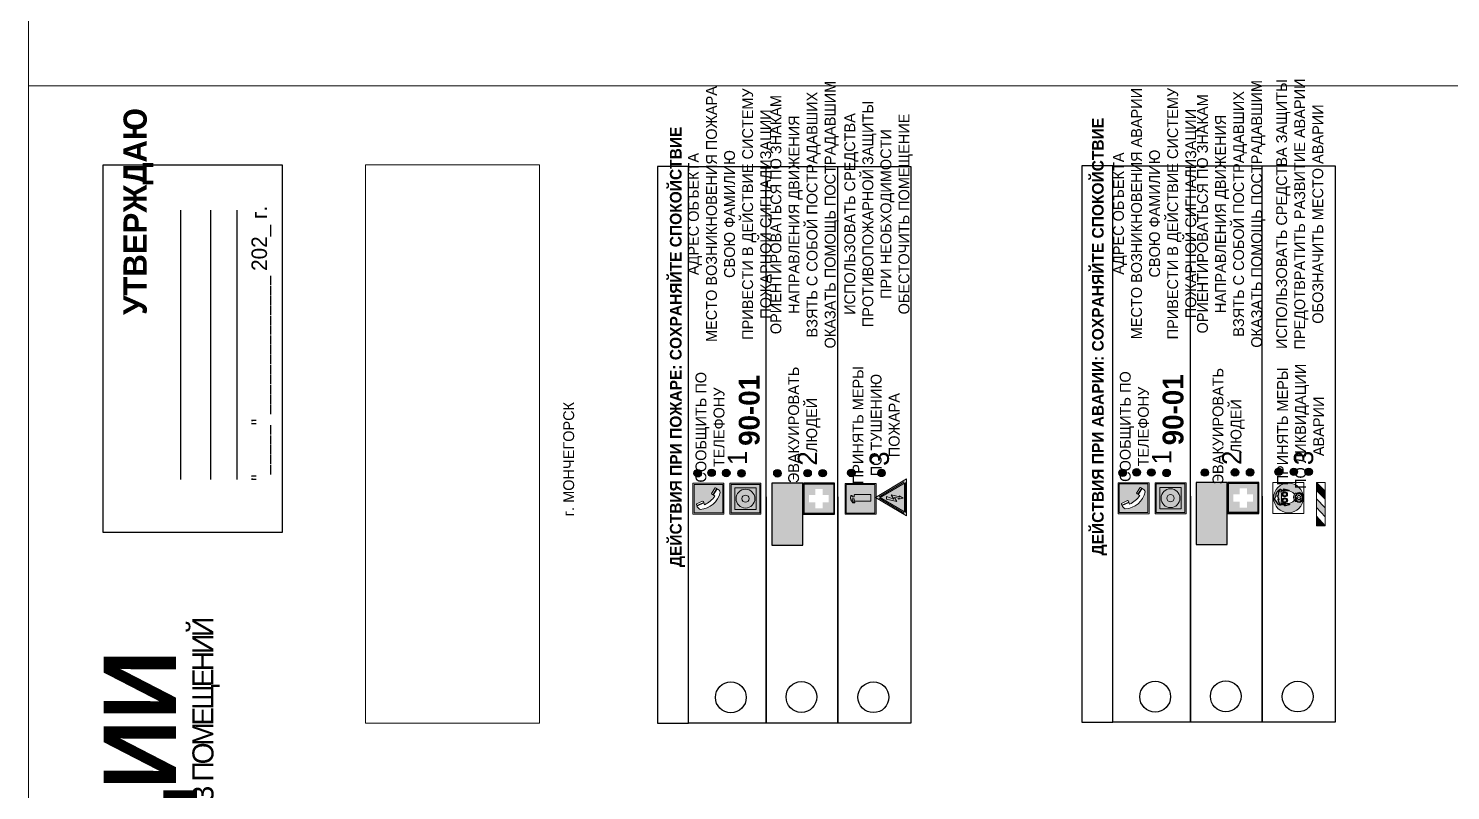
# Model space of a CAD drawing. Header units: millimetres. Extents: x 13810 to 67229, y 12374 to 21950.
# Drawn here: x 19059.6 to 19426.9, y 15154.9 to 15351.7 of the extents above; entities that cross this region are included whole.
import ezdxf

# ---------------------------------------------------------------- set-up
doc = ezdxf.new("R2010")
doc.units = ezdxf.units.MM
doc.styles.add('обычный', font='arial.ttf')
picture_1 = doc.add_image_def('image1.jpg', size_in_pixel=(337, 105))

# ---------------------------------------------------------------- blocks, each defined once
blk = doc.blocks.new('A$C3E6D3DDE')
at = {"lineweight": 5}
h = blk.add_hatch(color=40, dxfattribs=at)
h.paths.add_polyline_path([(24.1, 1.45), (16.46, -11.35), (31.74, -11.35)])
h.paths.add_polyline_path([(24.09, -0.46), (30.03, -10.41), (18.14, -10.41)], flags=16)
h.paths.add_polyline_path([(24.54, -3.08), (23.41, -6.02), (25.13, -5.01), (24.33, -8.5), (24.82, -8.27), (23.79, -9.86), (23.4, -8.04), (23.8, -8.43), (24.04, -6.29), (22.39, -7.25), (23.44, -3.08)], flags=0)
h = blk.add_hatch(color=256, dxfattribs=at)
h.paths.add_polyline_path([(24.37, 0.03, 0.567511), (23.82, 0.03), (17.59, -10.4, 0.582454), (17.86, -10.88), (30.32, -10.88, 0.582149), (30.6, -10.4)])
h.paths.add_polyline_path([(24.09, -0.46), (18.14, -10.41), (30.03, -10.41)], flags=16)
h.paths.add_polyline_path([(24.54, -3.08), (23.41, -6.02), (25.13, -5.01), (24.33, -8.5), (24.82, -8.27), (23.79, -9.86), (23.4, -8.04), (23.8, -8.43), (24.04, -6.29), (22.39, -7.25), (23.44, -3.08)], flags=0)
h = blk.add_hatch(color=40, dxfattribs=at)
h.paths.add_polyline_path([(24.09, -0.46), (18.14, -10.41), (30.03, -10.41)])
h.paths.add_polyline_path([(24.82, -8.27), (23.79, -9.86), (23.4, -8.04), (23.8, -8.43), (24.04, -6.29), (22.39, -7.25), (23.44, -3.08), (24.54, -3.08), (23.41, -6.02), (25.13, -5.01), (24.33, -8.5)], flags=16)
at = {"color": 40, "lineweight": 5}
for p, q in [((16.46, -11.35), (24.1, 1.45)), ((24.1, 1.45), (31.74, -11.35))]:
    blk.add_line(p, q, dxfattribs=at)
at = {"lineweight": 5}
for p, q in [((17.59, -10.4), (23.82, 0.03)), ((24.37, 0.03), (30.6, -10.4)), ((18.14, -10.41), (24.09, -0.46)), ((23.44, -3.08), (22.39, -7.25)), ((23.41, -6.02), (24.54, -3.08)), ((25.13, -5.01), (23.41, -6.02)), ((24.54, -3.08), (23.44, -3.08)), ((24.09, -0.46), (30.03, -10.41)), ((24.33, -8.5), (25.13, -5.01)), ((17.86, -10.88), (30.32, -10.88)), ((18.14, -10.41), (30.03, -10.41)), ((22.39, -7.25), (24.04, -6.29)), ((23.8, -8.43), (23.4, -8.04)), ((23.4, -8.04), (23.79, -9.86)), ((23.79, -9.86), (24.82, -8.27)), ((24.04, -6.29), (23.8, -8.43)), ((24.82, -8.27), (24.33, -8.5))]:
    blk.add_line(p, q, dxfattribs=at)
at = {"color": 50, "lineweight": 5}
blk.add_line((31.74, -11.35), (16.46, -11.35), dxfattribs=at)
blk = doc.blocks.new('A$C456E1F9C')
at = {"lineweight": 5}
h = blk.add_hatch(color=242, dxfattribs=at)
h.paths.add_polyline_path([(0.51, -1.47), (0.51, -13.26), (12.29, -13.26), (12.29, -1.47)])
h.paths.add_polyline_path([(5.42, -4.95, -0.254479), (4.78, -5.4), (3.52, -2.53, -0.209735), (4.23, -2.4)], flags=16)
h.paths.add_polyline_path([(8.53, -8.6), (10.87, -10.17), (10.54, -10.76), (8.03, -9.13, -0.192251)], flags=16)
h.paths.add_polyline_path([(4.61, -5.49, 0.005518), (3.87, -5.72, 0.128647), (7.49, -10.01, 0.00809), (7.83, -9.33), (10.47, -10.97, -0.16736), (8.99, -12.25, -0.327862), (1.95, -3.95, -0.166952), (3.36, -2.62)], flags=16)
at = {"color": 242, "lineweight": 5}
for p, q in [((0, -13.77), (0, -0.97)), ((12.8, -0.97), (0, -0.97)), ((4.61, -5.49), (3.36, -2.62)), ((3.52, -2.53), (4.78, -5.4)), ((4.23, -2.4), (5.42, -4.95)), ((12.8, -13.77), (12.8, -0.97)), ((7.83, -9.33), (10.47, -10.97)), ((8.03, -9.13), (10.54, -10.76)), ((10.81, -10.12), (8.53, -8.6)), ((10.54, -10.76), (10.8, -10.3)), ((10.8, -10.3), (10.81, -10.12)), ((0, -13.77), (12.8, -13.77))]:
    blk.add_line(p, q, dxfattribs=at)
blk.add_lwpolyline([(0.51, -1.47), (12.29, -1.47), (12.29, -13.26), (0.51, -13.26)], close=True, dxfattribs=at)
for centre, radius, start, end in [((4.59, -5.34), 2.99, 114.28453, 152.19739), ((11.12, -3.31), 9.19, 183.99153, 256.60086), ((4.02, -3.27), 0.891, 76.32839, 123.70924), ((14.98, -39.1), 35.17, 107.14873, 108.41345), ((13.86, -0.94), 11.08, 205.55365, 234.87622), ((4.68, -4.59), 0.824, 276.9621, 334.07228), ((-13.31, 0.8), 23.44, 332.54871, 334.40268), ((8.94, -9.5), 0.989, 114.40924, 157.93883), ((7.87, -9.46), 3, 291.92908, 329.9329)]:
    blk.add_arc(centre, radius, start, end, dxfattribs=at)
blk = doc.blocks.new('A$C54414219')
at = {"true_color": 0xffffff}
h = blk.add_hatch(color=7, dxfattribs=at)
h.paths.add_polyline_path([(2.39, -9.45), (2.39, -18.3), (11.23, -18.3), (11.23, -9.45)], flags=0)
h.paths.add_polyline_path([(10.71, -13.87, -1), (2.92, -13.87, -1)], flags=0)
h.paths.add_polyline_path([(8.3, -13.87, -1), (5.33, -13.87, -1)], flags=0)
h.paths.add_polyline_path([(0.41, -7.47), (0.41, -20.27), (13.21, -20.27), (13.21, -7.47)])
h.paths.add_polyline_path([(0.92, -19.77), (12.71, -19.77), (12.71, -7.98), (0.92, -7.98)], flags=16)
h.paths.add_polyline_path([(11.23, -9.45), (11.23, -18.3), (2.39, -18.3), (2.39, -9.45)], flags=0)
at = {"lineweight": 5}
h = blk.add_hatch(color=242, dxfattribs=at)
h.paths.add_polyline_path([(12.71, -7.98), (0.92, -7.98), (0.92, -19.77), (12.71, -19.77)])
h.paths.add_polyline_path([(11.23, -18.3), (2.39, -18.3), (2.39, -9.45), (11.23, -9.45)], flags=16)
h.paths.add_polyline_path([(10.71, -13.87, -1), (2.92, -13.87, -1)], flags=0)
h.paths.add_polyline_path([(8.3, -13.87, -1), (5.33, -13.87, -1)], flags=0)
at = {"true_color": 0xffffff}
h = blk.add_hatch(color=7, dxfattribs=at)
h.paths.add_polyline_path([(2.39, -9.45), (2.39, -18.3), (11.23, -18.3), (11.23, -9.45)])
h.paths.add_polyline_path([(10.71, -13.87, -1), (2.92, -13.87, -1)], flags=16)
h.paths.add_polyline_path([(8.3, -13.87, -1), (5.33, -13.87, -1)], flags=0)
at = {"lineweight": 5}
h = blk.add_hatch(color=242, dxfattribs=at)
h.paths.add_polyline_path([(2.92, -13.87, 1), (10.71, -13.87, 1)])
h.paths.add_polyline_path([(8.3, -13.87, -1), (5.33, -13.87, -1)], flags=16)
at = {"color": 242, "lineweight": 5}
for p, q in [((0.41, -20.27), (0.41, -7.47)), ((0.41, -7.47), (13.21, -7.47)), ((0.41, -7.47), (13.21, -7.47)), ((13.21, -20.27), (13.21, -7.47)), ((0.41, -20.27), (13.21, -20.27))]:
    blk.add_line(p, q, dxfattribs=at)
for points in [[(0.92, -7.98), (12.71, -7.98), (12.71, -19.77), (0.92, -19.77)], [(2.39, -9.45), (11.23, -9.45), (11.23, -18.3), (2.39, -18.3)]]:
    blk.add_lwpolyline(points, close=True, dxfattribs=at)
for radius in [3.89, 1.49]:
    blk.add_circle((6.81, -13.87), radius, dxfattribs=at)
blk = doc.blocks.new('A$C32E8229D')
at = {"true_color": 0xffffff}
blk.add_hatch(color=7, dxfattribs=at).paths.add_polyline_path([(0, 0), (0, -8), (16, -8), (16, 0)])
h = blk.add_hatch(color=126)
h.paths.add_polyline_path([(0.2, -0.2), (15.8, -0.2), (15.8, -7.8), (0.2, -7.8)])
h.paths.add_polyline_path([(13.49, -2.05), (12.08, -2.05), (11.37, -2.63, 0.162397), (11.29, -2.84), (11.29, -3.63), (10.35, -3.63), (10.35, -4.05), (11.68, -4.05), (11.68, -3.48), (12.26, -4.28), (11.29, -5.1), (11.29, -6.78), (11.85, -6.78), (11.85, -5.44), (12.8, -4.64), (12.8, -5.94), (14.46, -5.94), (14.46, -5.39), (13.45, -5.39), (13.45, -3.97), (12.46, -2.59), (13.15, -2.59), (13.69, -3.34), (14.18, -3)], flags=16)
h.paths.add_polyline_path([(10.74, -1.82, 1), (11.8, -1.82, 1)], flags=16)
h.paths.add_polyline_path([(9.39, -3.59), (5.99, -3.59), (6.56, -3.03), (5.91, -3.03), (5.1, -3.83), (5.91, -4.64), (6.56, -4.64), (5.99, -4.09), (9.39, -4.09)], flags=16)
h.paths.add_polyline_path([(4.29, -1.08), (1.72, -1.08), (1.72, -6.6), (4.29, -6.6)], flags=16)
at = {"color": 126}
blk.add_lwpolyline([(16, -8), (0, -8), (0, 0), (16, 0)], close=True, dxfattribs=at)
blk = doc.blocks.new('A$C18900ED3')
h = blk.add_hatch(color=126)
h.paths.add_polyline_path([(-0.18, -0.18), (-7.02, -0.18), (-7.02, -7.02), (-0.18, -7.02)])
h.paths.add_polyline_path([(-5.89, -4.46), (-5.89, -2.77), (-4.46, -2.77), (-4.46, -1.31), (-2.77, -1.31), (-2.77, -2.77), (-1.33, -2.77), (-1.33, -4.46), (-2.77, -4.46), (-2.77, -5.89), (-4.46, -5.89), (-4.46, -4.46)], flags=16)
at = {"color": 126}
for p, q in [((-7.2, 0), (-7.2, -7.2)), ((0, 0), (-7.2, 0)), ((0, -7.2), (0, 0)), ((-7.02, -7.02), (-7.02, -0.18)), ((-7.02, -0.18), (-0.18, -0.18)), ((-0.18, -0.18), (-0.18, -7.02)), ((-7.2, -7.2), (0, -7.2)), ((-0.18, -7.02), (-7.02, -7.02))]:
    blk.add_line(p, q, dxfattribs=at)
blk = doc.blocks.new('A$C3AD82952')
at = {"true_color": 0xf5f5ff}
h = blk.add_hatch(color=7, dxfattribs=at)
h.dxf.hatch_style = 1
h.paths.add_polyline_path([(8.21, 8.73, 0.414214), (7.89, 9.05), (7.22, 9.05), (7.22, 9.92), (7.59, 9.92, 1), (7.57, 10.36), (7.22, 10.36), (7.22, 10.6), (6.43, 10.6), (6.43, 10.36), (6.01, 10.36), (4.74, 9.59), (4.74, 8.69), (4.98, 8.73), (4.98, 9.26), (6.12, 9.91), (6.43, 9.91), (6.43, 9.05), (5.76, 9.05, 0.414214), (5.44, 8.73), (5.44, 2.2), (8.21, 2.2)], flags=0)
h.paths.add_polyline_path([(12.8, 12.8), (0, 12.8), (0, 0), (12.8, 0)])
h.paths.add_polyline_path([(0.51, 12.29), (12.29, 12.29), (12.29, 0.51), (0.51, 0.51)], flags=16)
h.paths.add_polyline_path([(4.74, 9.59), (6.01, 10.36), (6.43, 10.36), (6.43, 10.6), (7.22, 10.6), (7.22, 10.36), (7.59, 10.36, -0.94586), (7.59, 9.92), (7.22, 9.92), (7.22, 9.05), (7.89, 9.05, -0.414214), (8.21, 8.73), (8.21, 2.2), (5.44, 2.2), (5.44, 8.73, -0.414214), (5.76, 9.05), (6.43, 9.05), (6.43, 9.91), (6.12, 9.91), (4.98, 9.26), (4.98, 8.73), (4.74, 8.69)], flags=0)
h = blk.add_hatch(color=242)
h.dxf.hatch_style = 1
h.paths.add_polyline_path([(12.29, 12.29), (0.51, 12.29), (0.51, 0.51), (12.29, 0.51)])
h.paths.add_polyline_path([(4.74, 8.69), (4.74, 9.59), (6.01, 10.36), (6.43, 10.36), (6.43, 10.6), (7.22, 10.6), (7.22, 10.36), (7.59, 10.36, -0.94586), (7.59, 9.92), (7.22, 9.92), (7.22, 9.05), (7.89, 9.05, -0.414214), (8.21, 8.73), (8.21, 2.2), (5.44, 2.2), (5.44, 8.73, -0.414214), (5.76, 9.05), (6.43, 9.05), (6.43, 9.91), (6.12, 9.91), (4.98, 9.26), (4.98, 8.73)], flags=16)
h = blk.add_hatch(color=7, dxfattribs=at)
h.dxf.hatch_style = 1
h.paths.add_polyline_path([(8.21, 8.73, 0.414214), (7.89, 9.05), (7.22, 9.05), (7.22, 9.92), (7.59, 9.92, 1), (7.57, 10.36), (7.22, 10.36), (7.22, 10.6), (6.43, 10.6), (6.43, 10.36), (6.01, 10.36), (4.74, 9.59), (4.74, 8.69), (4.98, 8.73), (4.98, 9.26), (6.12, 9.91), (6.43, 9.91), (6.43, 9.05), (5.76, 9.05, 0.414214), (5.44, 8.73), (5.44, 2.2), (8.21, 2.2)])
at = {"color": 242, "lineweight": 5}
for p, q in [((0, 0), (0, 12.8)), ((0, 12.8), (12.8, 12.8)), ((12.8, 0), (12.8, 12.8)), ((6.01, 10.36), (4.74, 9.59)), ((4.74, 9.59), (4.74, 8.69)), ((4.74, 8.69), (4.98, 8.73)), ((4.98, 9.26), (6.12, 9.91)), ((4.98, 8.73), (4.98, 9.26)), ((5.44, 2.2), (5.44, 8.73)), ((5.76, 9.05), (6.43, 9.05)), ((6.01, 10.36), (6.43, 10.36)), ((6.12, 9.91), (6.43, 9.91)), ((7.22, 10.6), (6.43, 10.6)), ((6.43, 10.6), (6.43, 10.36)), ((6.43, 9.91), (6.43, 9.05)), ((7.22, 10.36), (7.22, 10.6)), ((7.59, 10.36), (7.22, 10.36)), ((7.22, 9.05), (7.22, 9.92)), ((7.59, 9.92), (7.22, 9.92)), ((7.89, 9.05), (7.22, 9.05)), ((8.21, 2.2), (8.21, 8.73)), ((0, 0), (12.8, 0)), ((5.44, 2.2), (8.21, 2.2))]:
    blk.add_line(p, q, dxfattribs=at)
blk.add_lwpolyline([(0.51, 12.29), (12.29, 12.29), (12.29, 0.51), (0.51, 0.51)], close=True, dxfattribs=at)
for centre, radius, start, end in [((5.76, 8.73), 0.32, 90, 180), ((7.58, 10.14), 0.223, 273.18746, 86.81254), ((7.89, 8.73), 0.32, 0, 90)]:
    blk.add_arc(centre, radius, start, end, dxfattribs=at)
blk = doc.blocks.new('A$C38D26F80')
h = blk.add_hatch(color=5)
h.dxf.hatch_style = 1
h.paths.add_polyline_path([(-8.77, -4.48, 1), (-0.19, -4.48, 1)])
h.paths.add_polyline_path([(-6.75, -3.58), (-6.75, -3.31), (-6.62, -3.22), (-6.5, -3.22), (-6.42, -3.3), (-6.39, -3.28), (-6.59, -2.23), (-6.59, -2.01), (-6.38, -1.58), (-4.76, -0.4), (-4.13, -0.79, -0.362848), (-2.1, -2.1, -0.201049), (-2.17, -2.48, 0.085434), (-2.26, -3.13), (-1.9, -3.16), (-2.25, -4.7), (-2.4, -4.59), (-2.43, -4.34), (-2.36, -4.34), (-2.14, -3.34), (-2.47, -3.42), (-2.58, -1.95), (-2.77, -1.58), (-3.58, -1.52), (-3.92, -1.26), (-5.05, -1.73), (-4.87, -1.39), (-5.41, -1.6), (-5.41, -1.46), (-6.13, -1.87), (-6.18, -3.5), (-6.56, -3.47), (-6.37, -4.59), (-6.16, -4.43), (-6.16, -4.66), (-6.36, -4.79), (-6.37, -4.8), (-6.51, -4.76)], flags=16)
h.paths.add_polyline_path([(-6.51, -4.76), (-6.36, -4.79), (-6.37, -4.8)], flags=0)
h.paths.add_polyline_path([(-5.92, -2.34, 0.089508), (-2.67, -2.35), (-2.48, -3.88, -0.268602), (-3.4, -6.18, 0.262449), (-5.2, -6.18, -0.268602), (-6.11, -3.88)], flags=16)
edge = h.paths.add_edge_path(flags=16)
edge.add_ellipse((-5.19, -3.41), major_axis=(0, 0.842), ratio=0.848992, start_angle=0, end_angle=360)
edge = h.paths.add_edge_path(flags=0)
edge.add_ellipse((-5.19, -3.39), major_axis=(0, 0.665), ratio=0.853798, start_angle=0, end_angle=360)
edge = h.paths.add_edge_path(flags=0)
edge.add_ellipse((-5.19, -3.4), major_axis=(0, 0.528), ratio=0.864094, start_angle=0, end_angle=360)
edge = h.paths.add_edge_path(flags=16)
edge.add_ellipse((-3.47, -3.4), major_axis=(0, 0.842), ratio=0.848992, start_angle=0, end_angle=360)
h.paths.add_polyline_path([(-3.13, -6.45), (-3.13, -6.84, 0.383174), (-5.57, -6.85), (-5.57, -6.49, -0.369952)], flags=16)
edge = h.paths.add_edge_path(flags=0)
edge.add_ellipse((-3.47, -3.39), major_axis=(0, 0.665), ratio=0.853798, start_angle=0, end_angle=360)
edge = h.paths.add_edge_path(flags=0)
edge.add_ellipse((-3.47, -3.4), major_axis=(0, 0.528), ratio=0.864094, start_angle=0, end_angle=360)
edge = h.paths.add_edge_path(flags=16)
edge.add_ellipse((-4.34, -7.57), major_axis=(-1.48, 0), ratio=0.744955, start_angle=0, end_angle=360)
h.paths.add_polyline_path([(-5.01, -6.85, -1), (-5.15, -6.85, -1)], flags=0)
h.paths.add_polyline_path([(-5.33, -7.14, -1), (-5.47, -7.14, -1)], flags=0)
h.paths.add_polyline_path([(-4.61, -6.71, -1), (-4.74, -6.71, -1)], flags=16)
h.paths.add_polyline_path([(-5.43, -7.51, -1), (-5.57, -7.51, -1)], flags=0)
h.paths.add_polyline_path([(-4.26, -6.67, -1), (-4.4, -6.67, -1)], flags=16)
h.paths.add_polyline_path([(-4.74, -7.14, -1), (-4.88, -7.14, -1)], flags=0)
h.paths.add_polyline_path([(-4.93, -7.43, -1), (-5.07, -7.43, -1)], flags=0)
h.paths.add_polyline_path([(-4.41, -7.07, -1), (-4.54, -7.07, -1)], flags=0)
h.paths.add_polyline_path([(-5.33, -7.87, -1), (-5.46, -7.87, -1)], flags=0)
h.paths.add_polyline_path([(-3.8, -6.71, -1), (-3.94, -6.71, -1)], flags=16)
h.paths.add_polyline_path([(-4.85, -7.78, -1), (-4.98, -7.78, -1)], flags=0)
h.paths.add_polyline_path([(-3.96, -7.14, -1), (-4.1, -7.14, -1)], flags=0)
h.paths.add_polyline_path([(-4.33, -7.53, -1), (-4.47, -7.53, -1)], flags=0)
h.paths.add_polyline_path([(-5.09, -8.12, -1), (-5.23, -8.12, -1)], flags=0)
h.paths.add_polyline_path([(-3.5, -6.94, -1), (-3.64, -6.94, -1)], flags=0)
h.paths.add_polyline_path([(-4.54, -7.97, -1), (-4.68, -7.97, -1)], flags=0)
h.paths.add_polyline_path([(-3.66, -7.39, -1), (-3.8, -7.39, -1)], flags=0)
h.paths.add_polyline_path([(-4.73, -8.35, -1), (-4.86, -8.35, -1)], flags=0)
h.paths.add_polyline_path([(-4.09, -7.96, -1), (-4.23, -7.96, -1)], flags=0)
h.paths.add_polyline_path([(-3.77, -7.74, -1), (-3.91, -7.74, -1)], flags=0)
h.paths.add_polyline_path([(-3.22, -7.27, -1), (-3.35, -7.27, -1)], flags=0)
h.paths.add_polyline_path([(-4.34, -8.4, -1), (-4.47, -8.4, -1)], flags=0)
h.paths.add_polyline_path([(-3.16, -7.61, -1), (-3.3, -7.61, -1)], flags=0)
h.paths.add_polyline_path([(-3.9, -8.35, -1), (-4.04, -8.35, -1)], flags=0)
h.paths.add_polyline_path([(-3.32, -7.91, -1), (-3.46, -7.91, -1)], flags=0)
h.paths.add_polyline_path([(-3.55, -8.23, -1), (-3.69, -8.23, -1)], flags=0)
at = {"color": 5, "lineweight": 5}
for p, q in [((-4.48, 0), (-8.96, 0)), ((-8.96, 0), (-8.96, -4.48)), ((-4.48, 0), (0, 0)), ((0, 0), (0, -4.48)), ((-6.75, -3.31), (-6.62, -3.22)), ((-6.75, -3.58), (-6.75, -3.31)), ((-6.51, -4.76), (-6.75, -3.58)), ((-6.62, -3.22), (-6.5, -3.22)), ((-6.59, -2.01), (-6.38, -1.58)), ((-6.59, -2.23), (-6.59, -2.01)), ((-6.39, -3.28), (-6.59, -2.23)), ((-6.18, -3.5), (-6.56, -3.47)), ((-6.56, -3.47), (-6.37, -4.59)), ((-6.5, -3.22), (-6.42, -3.3)), ((-6.42, -3.3), (-6.39, -3.28)), ((-6.38, -1.58), (-4.76, -0.4)), ((-6.13, -1.87), (-6.18, -3.5)), ((-5.41, -1.46), (-6.13, -1.87)), ((-5.92, -2.34), (-6.11, -3.88)), ((-4.87, -1.39), (-5.41, -1.6)), ((-5.41, -1.6), (-5.41, -1.46)), ((-3.92, -1.26), (-5.05, -1.73)), ((-5.05, -1.73), (-4.87, -1.39)), ((-4.76, -0.4), (-4.13, -0.79)), ((-3.58, -1.52), (-3.92, -1.26)), ((-2.77, -1.58), (-3.58, -1.52)), ((-2.58, -1.95), (-2.77, -1.58)), ((-2.67, -2.34), (-2.48, -3.88)), ((-2.47, -3.42), (-2.58, -1.95)), ((-2.14, -3.34), (-2.47, -3.42)), ((-2.36, -4.34), (-2.14, -3.34)), ((-1.9, -3.16), (-2.26, -3.13)), ((-2.25, -4.7), (-1.9, -3.16)), ((-8.96, -8.96), (-8.96, -4.48)), ((-6.37, -4.8), (-6.51, -4.76)), ((-6.37, -4.59), (-6.16, -4.43)), ((-6.16, -4.66), (-6.37, -4.8)), ((-6.16, -4.43), (-6.16, -4.66)), ((-5.57, -6.49), (-5.57, -6.85)), ((-3.13, -6.45), (-3.13, -6.84)), ((-2.43, -4.34), (-2.4, -4.59)), ((-2.43, -4.34), (-2.36, -4.34)), ((-2.4, -4.59), (-2.25, -4.7)), ((0, -8.96), (0, -4.48)), ((-4.48, -8.96), (-8.96, -8.96)), ((-4.48, -8.96), (0, -8.96))]:
    blk.add_line(p, q, dxfattribs=at)
at = {"color": 5}
for p, q in [((-6.75, -3.31), (-6.62, -3.22)), ((-6.75, -3.58), (-6.75, -3.31)), ((-6.51, -4.76), (-6.75, -3.58)), ((-6.62, -3.22), (-6.5, -3.22)), ((-6.59, -2.01), (-6.38, -1.58)), ((-6.59, -2.23), (-6.59, -2.01)), ((-6.39, -3.28), (-6.59, -2.23)), ((-6.18, -3.5), (-6.56, -3.47)), ((-6.56, -3.47), (-6.37, -4.59)), ((-6.5, -3.22), (-6.42, -3.3)), ((-6.42, -3.3), (-6.39, -3.28)), ((-6.38, -1.58), (-4.76, -0.4)), ((-6.13, -1.87), (-6.18, -3.5)), ((-5.41, -1.46), (-6.13, -1.87)), ((-4.87, -1.39), (-5.41, -1.6)), ((-5.41, -1.6), (-5.41, -1.46)), ((-3.92, -1.26), (-5.05, -1.73)), ((-5.05, -1.73), (-4.87, -1.39)), ((-4.76, -0.4), (-4.13, -0.79)), ((-3.58, -1.52), (-3.92, -1.26)), ((-2.77, -1.58), (-3.58, -1.52)), ((-2.58, -1.95), (-2.77, -1.58)), ((-2.47, -3.42), (-2.58, -1.95)), ((-2.14, -3.34), (-2.47, -3.42)), ((-2.36, -4.34), (-2.14, -3.34)), ((-2.26, -3.13), (-1.9, -3.16)), ((-1.9, -3.16), (-2.25, -4.7)), ((-6.37, -4.8), (-6.51, -4.76)), ((-6.36, -4.79), (-6.51, -4.76)), ((-6.37, -4.59), (-6.16, -4.43)), ((-6.16, -4.66), (-6.37, -4.8)), ((-6.16, -4.66), (-6.36, -4.79)), ((-6.16, -4.43), (-6.16, -4.66)), ((-2.4, -4.59), (-2.43, -4.34)), ((-2.43, -4.34), (-2.36, -4.34)), ((-2.25, -4.7), (-2.4, -4.59))]:
    blk.add_line(p, q, dxfattribs=at)
at = {"color": 5, "lineweight": 5}
for centre, radius in [((-4.48, -4.48), 4.29), ((-5.5, -7.51), 0.0678), ((-5.4, -7.14), 0.0678), ((-5.4, -7.87), 0.0678), ((-5.16, -8.12), 0.0678), ((-5.08, -6.85), 0.0678), ((-5, -7.43), 0.0678), ((-4.91, -7.78), 0.0678), ((-4.81, -7.14), 0.0678), ((-4.67, -6.71), 0.0678), ((-4.61, -7.97), 0.0678), ((-4.47, -7.07), 0.0678), ((-4.4, -7.53), 0.0678), ((-4.33, -6.67), 0.0678), ((-4.16, -7.96), 0.0678), ((-4.03, -7.14), 0.0678), ((-3.87, -6.71), 0.0678), ((-3.84, -7.74), 0.0678), ((-3.73, -7.39), 0.0678), ((-3.62, -8.23), 0.0678), ((-3.57, -6.94), 0.0678), ((-3.39, -7.91), 0.0678), ((-3.28, -7.27), 0.0678), ((-3.23, -7.61), 0.0678), ((-4.79, -8.35), 0.0678), ((-4.4, -8.4), 0.0678), ((-3.97, -8.35), 0.0678)]:
    blk.add_circle(centre, radius, dxfattribs=at)
for centre, radius, start, end in [((-3.66, -4.24), 2.47, 171.573, 231.7124), ((-4.28, 6.66), 9.15, 259.6987, 280.1569), ((-4.93, -4.24), 2.47, 308.2876, 8.427), ((-0.47, -3.05), 1.79, 161.5846, 182.4584), ((-2.6, -2.2), 0.513, 326.4781, 11.7739), ((-4.33, -7.88), 1.87, 50.358, 131.5662), ((-4.34, -8.2), 1.82, 48.4943, 132.3565), ((-4.3, -7.78), 1.83, 60.5889, 119.4111)]:
    blk.add_arc(centre, radius, start, end, dxfattribs=at)
at = {"color": 5}
for centre, radius, start, end in [((-3.89, -2.66), 1.88, 17.387, 97.1599), ((-0.35, -3.07), 1.91, 162.2553, 181.7878), ((-2.6, -2.2), 0.511, 326.3906, 11.8614)]:
    blk.add_arc(centre, radius, start, end, dxfattribs=at)
at = {"color": 5, "lineweight": 5}
for centre, major_axis, ratio in [((-5.19, -3.41), (0, 0.842), 0.848992), ((-5.19, -3.39), (0, 0.665), 0.853798), ((-5.19, -3.4), (0, 0.528), 0.864094), ((-3.47, -3.4), (0, 0.842), 0.848992), ((-3.47, -3.39), (0, 0.665), 0.853798), ((-3.47, -3.4), (0, 0.528), 0.864094), ((-4.34, -7.57), (-1.48, 0), 0.744955)]:
    blk.add_ellipse(centre, major_axis=major_axis, ratio=ratio, dxfattribs=at)
blk = doc.blocks.new('A$C47DD6509')
at = {"lineweight": 5}
for points in [[(-8.69, 0), (-11.19, 0), (-11.19, -2.22)], [(-4.22, 0), (-6.45, 0), (-8.91, -2.22), (-6.61, -2.22)], [(0, 0), (-2.09, 0), (-4.36, -2.22), (-2.29, -2.22)]]:
    blk.add_hatch(color=242, dxfattribs=at).paths.add_polyline_path(points)
at = {"color": 242, "lineweight": 5}
for p, q in [((-11.19, -2.22), (-8.69, 0)), ((-11.19, -2.22), (-11.19, 0)), ((-11.19, 0), (-8.69, 0)), ((-11.19, 0), (0, 0)), ((-8.91, -2.22), (-6.45, 0)), ((-6.61, -2.22), (-4.22, 0)), ((-4.36, -2.22), (-2.09, 0)), ((-2.29, -2.22), (0, 0)), ((0, 0), (0, -2.22)), ((0, -2.22), (-11.19, -2.22))]:
    blk.add_line(p, q, dxfattribs=at)

msp = doc.modelspace()

# ---------------------------------------------------------------- hatches: boundary and pattern name
at = {"lineweight": 0}
h = msp.add_hatch(color=256, dxfattribs=at)
h.dxf.hatch_style = 1
h.paths.add_polyline_path([(19232.46, 15235.85, 1), (19232.46, 15237.78, 1)])
h = msp.add_hatch(color=256, dxfattribs=at)
h.dxf.hatch_style = 1
h.paths.add_polyline_path([(19236.04, 15235.96, 1), (19236.04, 15237.89, 1)])
h = msp.add_hatch(color=256, dxfattribs=at)
h.dxf.hatch_style = 1
h.paths.add_polyline_path([(19239.85, 15235.92, 1), (19239.85, 15237.85, 1)])
h = msp.add_hatch(color=256, dxfattribs=at)
h.dxf.hatch_style = 1
h.paths.add_polyline_path([(19243.78, 15235.83, 1), (19243.78, 15237.77, 1)])
h = msp.add_hatch(color=256, dxfattribs=at)
h.dxf.hatch_style = 1
h.paths.add_polyline_path([(19253.05, 15235.85, 1), (19253.05, 15237.78, 1)])
h = msp.add_hatch(color=256, dxfattribs=at)
h.dxf.hatch_style = 1
h.paths.add_polyline_path([(19260.83, 15235.89, 1), (19260.83, 15237.82, 1)])
h = msp.add_hatch(color=256, dxfattribs=at)
h.dxf.hatch_style = 1
h.paths.add_polyline_path([(19264.73, 15235.88, 1), (19264.73, 15237.81, 1)])
h = msp.add_hatch(color=256, dxfattribs=at)
h.dxf.hatch_style = 1
h.paths.add_polyline_path([(19272.15, 15235.94, 1), (19272.15, 15237.87, 1)])
h = msp.add_hatch(color=256, dxfattribs=at)
h.dxf.hatch_style = 1
h.paths.add_polyline_path([(19279.92, 15235.94, 1), (19279.92, 15237.88, 1)])
h = msp.add_hatch(color=256, dxfattribs=at)
h.dxf.hatch_style = 1
h.paths.add_polyline_path([(19342.22, 15235.97, 1), (19342.22, 15237.9, 1)])
h = msp.add_hatch(color=256, dxfattribs=at)
h.dxf.hatch_style = 1
h.paths.add_polyline_path([(19345.8, 15236.07, 1), (19345.8, 15238, 1)])
h = msp.add_hatch(color=256, dxfattribs=at)
h.dxf.hatch_style = 1
h.paths.add_polyline_path([(19349.61, 15236.03, 1), (19349.61, 15237.96, 1)])
h = msp.add_hatch(color=256, dxfattribs=at)
h.dxf.hatch_style = 1
h.paths.add_polyline_path([(19353.54, 15235.95, 1), (19353.54, 15237.88, 1)])
h = msp.add_hatch(color=256, dxfattribs=at)
h.dxf.hatch_style = 1
h.paths.add_polyline_path([(19363.43, 15236.03, 1), (19363.43, 15237.97, 1)])
h = msp.add_hatch(color=256, dxfattribs=at)
h.dxf.hatch_style = 1
h.paths.add_polyline_path([(19371.21, 15236.07, 1), (19371.21, 15238.01, 1)])
h = msp.add_hatch(color=256, dxfattribs=at)
h.dxf.hatch_style = 1
h.paths.add_polyline_path([(19375.11, 15236.07, 1), (19375.11, 15238, 1)])
h = msp.add_hatch(color=256, dxfattribs=at)
h.dxf.hatch_style = 1
h.paths.add_polyline_path([(19382.46, 15236.22, 1), (19382.46, 15238.16, 1)])
h = msp.add_hatch(color=256, dxfattribs=at)
h.dxf.hatch_style = 1
h.paths.add_polyline_path([(19386.41, 15236.22, 1), (19386.41, 15238.15, 1)])
h = msp.add_hatch(color=256, dxfattribs=at)
h.dxf.hatch_style = 1
h.paths.add_polyline_path([(19390.24, 15236.22, 1), (19390.24, 15238.15, 1)])

# ---------------------------------------------------------------- linework, layer by layer
at = {"color": 126, "lineweight": 0, "true_color": 0x008754}
for points in [[(19059.64, 15731.92), (19659.64, 15731.92), (19659.64, 15336.92), (19059.64, 15336.92)], [(19059.64, 15336.92), (19659.64, 15336.92), (19659.64, 14941.92), (19059.64, 14941.92)]]:
    msp.add_lwpolyline(points, close=True, dxfattribs=at)
for points in [[(19078.93, 15221.48), (19078.93, 15316.48), (19125.13, 15316.48), (19125.13, 15221.48)], [(19230.1, 15172.31), (19230.1, 15316.07), (19222.05, 15316.07), (19222.05, 15172.31)], [(19230.1, 15172.31), (19230.1, 15316.07), (19287.5, 15316.07), (19287.5, 15172.31)], [(19339.68, 15172.49), (19339.68, 15316.25), (19331.63, 15316.25), (19331.63, 15172.49)], [(19339.68, 15172.49), (19339.68, 15316.25), (19397.08, 15316.25), (19397.08, 15172.49)]]:
    msp.add_lwpolyline(points, close=True)
for points in [[(19250.1, 15230.72), (19250.1, 15172.31), (19250.1, 15316.07)], [(19268.67, 15230.72), (19268.67, 15172.31), (19268.67, 15316.07)], [(19359.68, 15230.9), (19359.68, 15172.49), (19359.68, 15316.25)], [(19378.25, 15230.9), (19378.25, 15172.49), (19378.25, 15316.25)], [(19098.97, 15235.23), (19098.97, 15304.76)], [(19106.73, 15235.23), (19106.73, 15304.76)], [(19113.52, 15235.23), (19113.52, 15304.76)]]:
    msp.add_lwpolyline(points)
for centre, radius in [((19232.46, 15236.82), 0.966), ((19236.04, 15236.92), 0.966), ((19239.85, 15236.88), 0.966), ((19243.78, 15236.8), 0.966), ((19253.05, 15236.81), 0.966), ((19260.83, 15236.85), 0.966), ((19264.73, 15236.85), 0.966), ((19272.15, 15236.9), 0.966), ((19279.92, 15236.91), 0.966), ((19342.22, 15236.93), 0.966), ((19345.8, 15237.04), 0.966), ((19349.61, 15237), 0.966), ((19353.54, 15236.91), 0.966), ((19363.43, 15237), 0.966), ((19371.21, 15237.04), 0.966), ((19375.11, 15237.03), 0.966), ((19382.46, 15237.19), 0.966), ((19386.41, 15237.18), 0.966), ((19390.24, 15237.19), 0.966), ((19241.02, 15178.93), 3.98), ((19259.25, 15179.03), 3.98), ((19277.83, 15178.97), 3.98), ((19350.6, 15179.11), 3.98), ((19368.83, 15179.21), 3.98), ((19387.41, 15179.14), 3.98)]:
    msp.add_circle(centre, radius)

# ---------------------------------------------------------------- block references
at = {"rotation": 90}
for name, p, xscale, yscale, zscale in [('A$C456E1F9C', (19230.64, 15226.26), 0.625, 0.625, 0.625), ('A$C54414219', (19236.13, 15226), 0.625, 0.625, 0.625), ('A$C18900ED3', (19259.78, 15234.26), 1.111111111007631, 1.111111111007631, 1.111111111007631), ('A$C3AD82952', (19278.51, 15226.21), 0.625, 0.625, 0.625), ('A$C3E6D3DDE', (19279.32, 15215.5), 0.625, 0.625, 0.625), ('A$C456E1F9C', (19340.4, 15226.38), 0.625, 0.625, 0.625), ('A$C54414219', (19345.89, 15226.12), 0.625, 0.625, 0.625), ('A$C18900ED3', (19369.35, 15234.44), 1.111111111007631, 1.111111111007631, 1.111111111007631), ('A$C38D26F80', (19381.02, 15234.46), 0.8928571427240968, 0.8928571427240968, 0.8928571427240968)]:
    msp.add_blockref(name, p, dxfattribs=dict(at, xscale=xscale, yscale=yscale, zscale=zscale))
at = {"xscale": -1, "rotation": 90}
for p in [(19251.63, 15234.26), (19361.2, 15234.44)]:
    msp.add_blockref('A$C32E8229D', p, dxfattribs=at)
at = {"color": 242, "true_color": 0xc1121c, "rotation": 90}
msp.add_blockref('A$C47DD6509', (19392.24, 15234.46), dxfattribs=at)

# ---------------------------------------------------------------- texts
at = {"lineweight": 0, "rotation": 90, "style": 'обычный'}
for s, insert, char_height, width, attachment_point in [('\\pi-8.4,l8.4,t8.4;{\\fProxima Nova Rg|b0|i0|c204|p2;АДРЕС ОБЪЕКТА\\PМЕСТО ВОЗНИКНОВЕНИЯ ПОЖАРА \\PСВОЮ ФАМИЛИЮ\\PПРИВЕСТИ В ДЕЙСТВИЕ СИСТЕМУ \\PПОЖАРНОЙ СИГНАЛИЗАЦИИ}', (19241.09, 15303.77), 2.8, 126.6484, 5), ('\\pi-8.4,l8.4,t8.4;{\\fProxima Nova Rg|b0|i0|c204|p2;ОРИЕНТИРОВАТЬСЯ ПО ЗНАКАМ \\PНАПРАВЛЕНИЯ ДВИЖЕНИЯ\\PВЗЯТЬ С СОБОЙ ПОСТРАДАВШИХ\\PОКАЗАТЬ ПОМОЩЬ ПОСТРАДАВШИМ}', (19260.06, 15303.62), 2.8, 126.6484, 5), ('\\pi-8.4,l8.4,t8.4;{\\fProxima Nova Rg|b0|i0|c204|p2;АДРЕС ОБЪЕКТА\\PМЕСТО ВОЗНИКНОВЕНИЯ АВАРИИ\\PСВОЮ ФАМИЛИЮ\\PПРИВЕСТИ В ДЕЙСТВИЕ СИСТЕМУ \\PПОЖАРНОЙ СИГНАЛИЗАЦИИ}', (19350.85, 15303.88), 2.8, 126.6484, 5), ('\\pi-8.4,l8.4,t8.4;{\\fProxima Nova Rg|b0|i0|c204|p2;ОРИЕНТИРОВАТЬСЯ ПО ЗНАКАМ \\PНАПРАВЛЕНИЯ ДВИЖЕНИЯ\\PВЗЯТЬ С СОБОЙ ПОСТРАДАВШИХ\\PОКАЗАТЬ ПОМОЩЬ ПОСТРАДАВШИМ}', (19370.21, 15303.81), 2.8, 126.6484, 5), ('\\pi-8.4,l8.4,t8.4;{\\fProxima Nova Rg|b0|i0|c204|p2;ИСПОЛЬЗОВАТЬ СРЕДСТВА ЗАЩИТЫ \\PПРЕДОТВРАТИТЬ РАЗВИТИЕ АВАРИИ\\PОБОЗНАЧИТЬ МЕСТО АВАРИИ}', (19387.94, 15303.76), 2.8, 126.6484, 5), ('\\pi-8.4,l8.4,t8.4;{\\fProxima Nova Rg|b0|i0|c204|p2;ИСПОЛЬЗОВАТЬ СРЕДСТВА \\PПРОТИВОПОЖАРНОЙ ЗАЩИТЫ \\PПРИ НЕОБХОДИМОСТИ \\PОБЕСТОЧИТЬ ПОМЕЩЕНИЕ}', (19279.14, 15303.78), 2.8, 126.6484, 5), ('\\pi-18,l18,t18;{\\fProxima Nova Rg|b1|i0|c204|p2;УТВЕРЖДАЮ\\H1.1997x; }', (19088.05, 15304.43), 6, 126.6484, 5), ('{\\fProxima Nova Rg|b1|i0|c204|p2;ДЕЙСТВИЯ ПРИ ПОЖАРЕ: СОХРАНЯЙТЕ СПОКОЙСТВИЕ\\H1.6644x; }', (19227.23, 15269.47), 3, 175.1736, 5), ('{\\fProxima Nova Rg|b1|i0|c204|p2;ДЕЙСТВИЯ ПРИ АВАРИИ: СОХРАНЯЙТЕ СПОКОЙСТВИЕ\\H1.6644x; }', (19336.23, 15272.1), 3, 175.1736, 5), ('{\\fArial Narrow|b0|i0|c204|p34;"_____" ______________ \\fProxima Nova Rg|b0|i0|c204|p2;202_ г. }', (19119.81, 15270.39), 4, 78.6503, 5), ('{\\fProxima Nova Rg|b0|i0|c204|p2;СООБЩИТЬ ПО \\PТЕЛЕФОНУ}', (19235.65, 15248.69), 2.8, 126.6484, 5), ('{\\fProxima Nova Rg|b0|i0|c204|p2;ЭВАКУИРОВАТЬ \\PЛЮДЕЙ}', (19259.97, 15249.3), 2.8, 126.6484, 5), ('{\\fProxima Nova Rg|b0|i0|c204|p2;ПРИНЯТЬ МЕРЫ \\PПО ТУШЕНИЮ \\PПОЖАРА}', (19278.55, 15249.26), 2.8, 126.6484, 5), ('{\\fProxima Nova Rg|b0|i0|c204|p2;СООБЩИТЬ ПО \\PТЕЛЕФОНУ}', (19345.23, 15248.87), 2.8, 126.6484, 5), ('{\\fProxima Nova Rg|b0|i0|c204|p2;ЭВАКУИРОВАТЬ \\PЛЮДЕЙ}', (19369.55, 15248.97), 2.8, 126.6484, 5), ('{\\fProxima Nova Rg|b0|i0|c204|p2;ПРИНЯТЬ МЕРЫ \\PПО ЛИКВИДАЦИИ \\PАВАРИИ}', (19388.13, 15248.93), 2.8, 126.6484, 5), ('{\\fProxima Nova Rg|b1|i0|c204|p2;\\H1.0714x;90-01\\fProxima Nova Rg|b0|i0|c204|p2;\\H0.93331x; \\H1.3449x; }', (19245.8, 15253.06), 5, 126.6484, 5), ('{\\fProxima Nova Rg|b1|i0|c204|p2;\\H1.0714x;90-01\\fProxima Nova Rg|b0|i0|c204|p2;\\H0.93331x; \\H1.3449x; }', (19355.25, 15253.2), 5, 126.6484, 5), ('\\pi-8.4,l8.4,t8.4;{\\fProxima Nova Rg|b0|i0|c204|p2;г. МОНЧЕГОРСК\\H1.1997x; }', (19199.17, 15240.48), 2.8, 126.6484, 5), ('{\\fProxima Nova Rg|b0|i0|c204|p2;1\\H1.1667x; }', (19242.72, 15240.79), 5, 126.6484, 5), ('{\\fProxima Nova Rg|b0|i0|c204|p2;2\\H1.1967x; }', (19260.8, 15240.64), 5, 126.6484, 5), ('{\\fProxima Nova Rg|b0|i0|c204|p2;3\\H1.1967x; }', (19279.38, 15240.58), 5, 126.6484, 5), ('{\\fProxima Nova Rg|b0|i0|c204|p2;1\\H1.1667x; }', (19352.29, 15240.97), 5, 126.6484, 5), ('{\\fProxima Nova Rg|b0|i0|c204|p2;2\\H1.1967x; }', (19370.38, 15240.82), 5, 126.6484, 5), ('{\\fProxima Nova Rg|b0|i0|c204|p2;3\\H1.1967x; }', (19388.95, 15240.76), 5, 126.6484, 5), ('{\\fProxima Nova Rg|b1|i0|c204|p2;ПЛАН ЭВАКУАЦИИ}', (19079.02, 14955.5), 18.7, 419.8066, 1)]:
    msp.add_mtext(s, dxfattribs=dict(at, insert=insert, char_height=char_height, width=width, attachment_point=attachment_point))
at = {"color": 0, "lineweight": 0, "insert": (19101.83, 15082.15), "char_height": 6.8, "width": 381.8334, "attachment_point": 5, "rotation": 90, "style": 'обычный'}
msp.add_mtext('{\\fArial Black|b1|i0|c204|p34;\\H2x;\\T0.85;  \\fArial Narrow|b0|i0|c204|p34;\\H0.8x;\\W0.9;\\P\\fProxima Nova Rg|b0|i0|c204|p2;\\H0.5x;\\W1;\\C256;ПРИ ПОЖАРЕ  ИЛИ ДРУГИХ ЧРЕЗВЫЧАЙНЫХ СИТУАЦИЯХ  ИЗ ПОМЕЩЕНИЙ \\fProxima Nova Rg|b1|i0|c204|p2;\\H1.25x;\\PЗДАНИЯ  УССНР ЦЭН отм. +14,00}', dxfattribs=at)

# ---------------------------------------------------------------- pictures from other files: only their frames are drawn
at = {"color": 7, "lineweight": 0, "true_color": 0xf5f5ff}
image = msp.add_image(picture_1, insert=(19191.58, 15172.31), size_in_units=(144.15, 44.91), rotation=90, dxfattribs=at)
image.dxf.flags = 7

doc.saveas('drawing.dxf')
